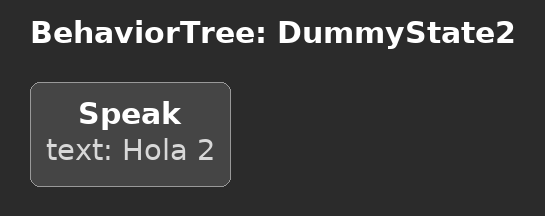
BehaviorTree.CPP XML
<root BTCPP_format="4">
  <BehaviorTree ID="DummyState2">
    <Speak text="Hola 2"/>
  </BehaviorTree>
</root>
